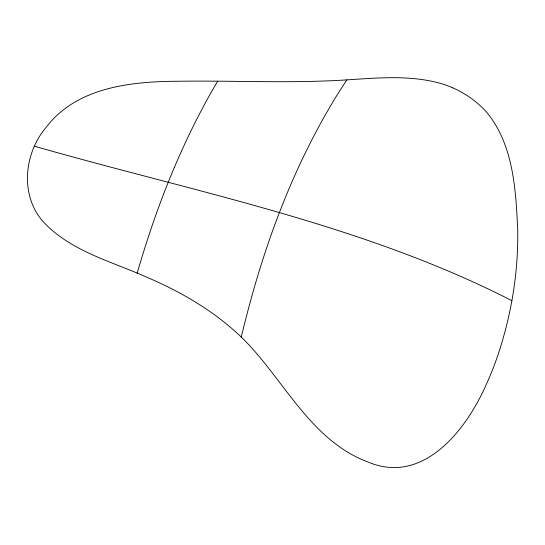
<?xml version="1.0" encoding="UTF-8"?>
<svg xmlns="http://www.w3.org/2000/svg" width="545" height="545" viewBox="0 0 545 545"><rect width="100%" height="100%" fill="white"/><g stroke="black" fill="none" stroke-linecap="round" stroke-linejoin="round"><path stroke-width="0.82" d="M217.7 81.191L214.58 86.485A343.003 105.948 -73.6 0 0 195.628 121.521C176.526 159.351 160.768 198.809 147.661 239.091A327.933 101.295 -73.6 0 0 137.17 273.181M346.892 79.829L338.547 92.711A375.566 114.886 -74 0 0 325.665 114.341C291.398 174.509 266.866 239.78 249.017 306.562A346.382 105.962 -74 0 0 241.251 337.062M34.567 146.244C195.171 192.29 361.914 223.968 511.884 300.649M452.915 87.929L449.897 86.655A108.544 97.139 -24.2 0 0 440.578 83.405C402.626 72.832 362.963 79.958 324.329 80.994C276.077 82.806 227.796 80.558 179.537 81.246C132.306 81.334 76.77 86.723 45.971 127.557C22.876 154.705 19.572 199.429 46.57 225.187C73.711 251.817 111.691 261.661 145.556 276.683C180.463 291.486 213.974 310.779 241.408 337.219A265.354 237.47 -24.2 0 1 248.827 344.74C286.616 385.295 313.048 441.45 367.964 462.01C423.874 485.684 467.065 428.711 486.549 383.857A318.28 284.837 -24.2 0 0 496.604 358.889C510.903 317.708 518.37 274.074 517.723 230.453C515.843 189.987 513.622 145.038 486.774 112.338A114.484 102.46 -24.2 0 0 452.922 87.922"/></g></svg>
